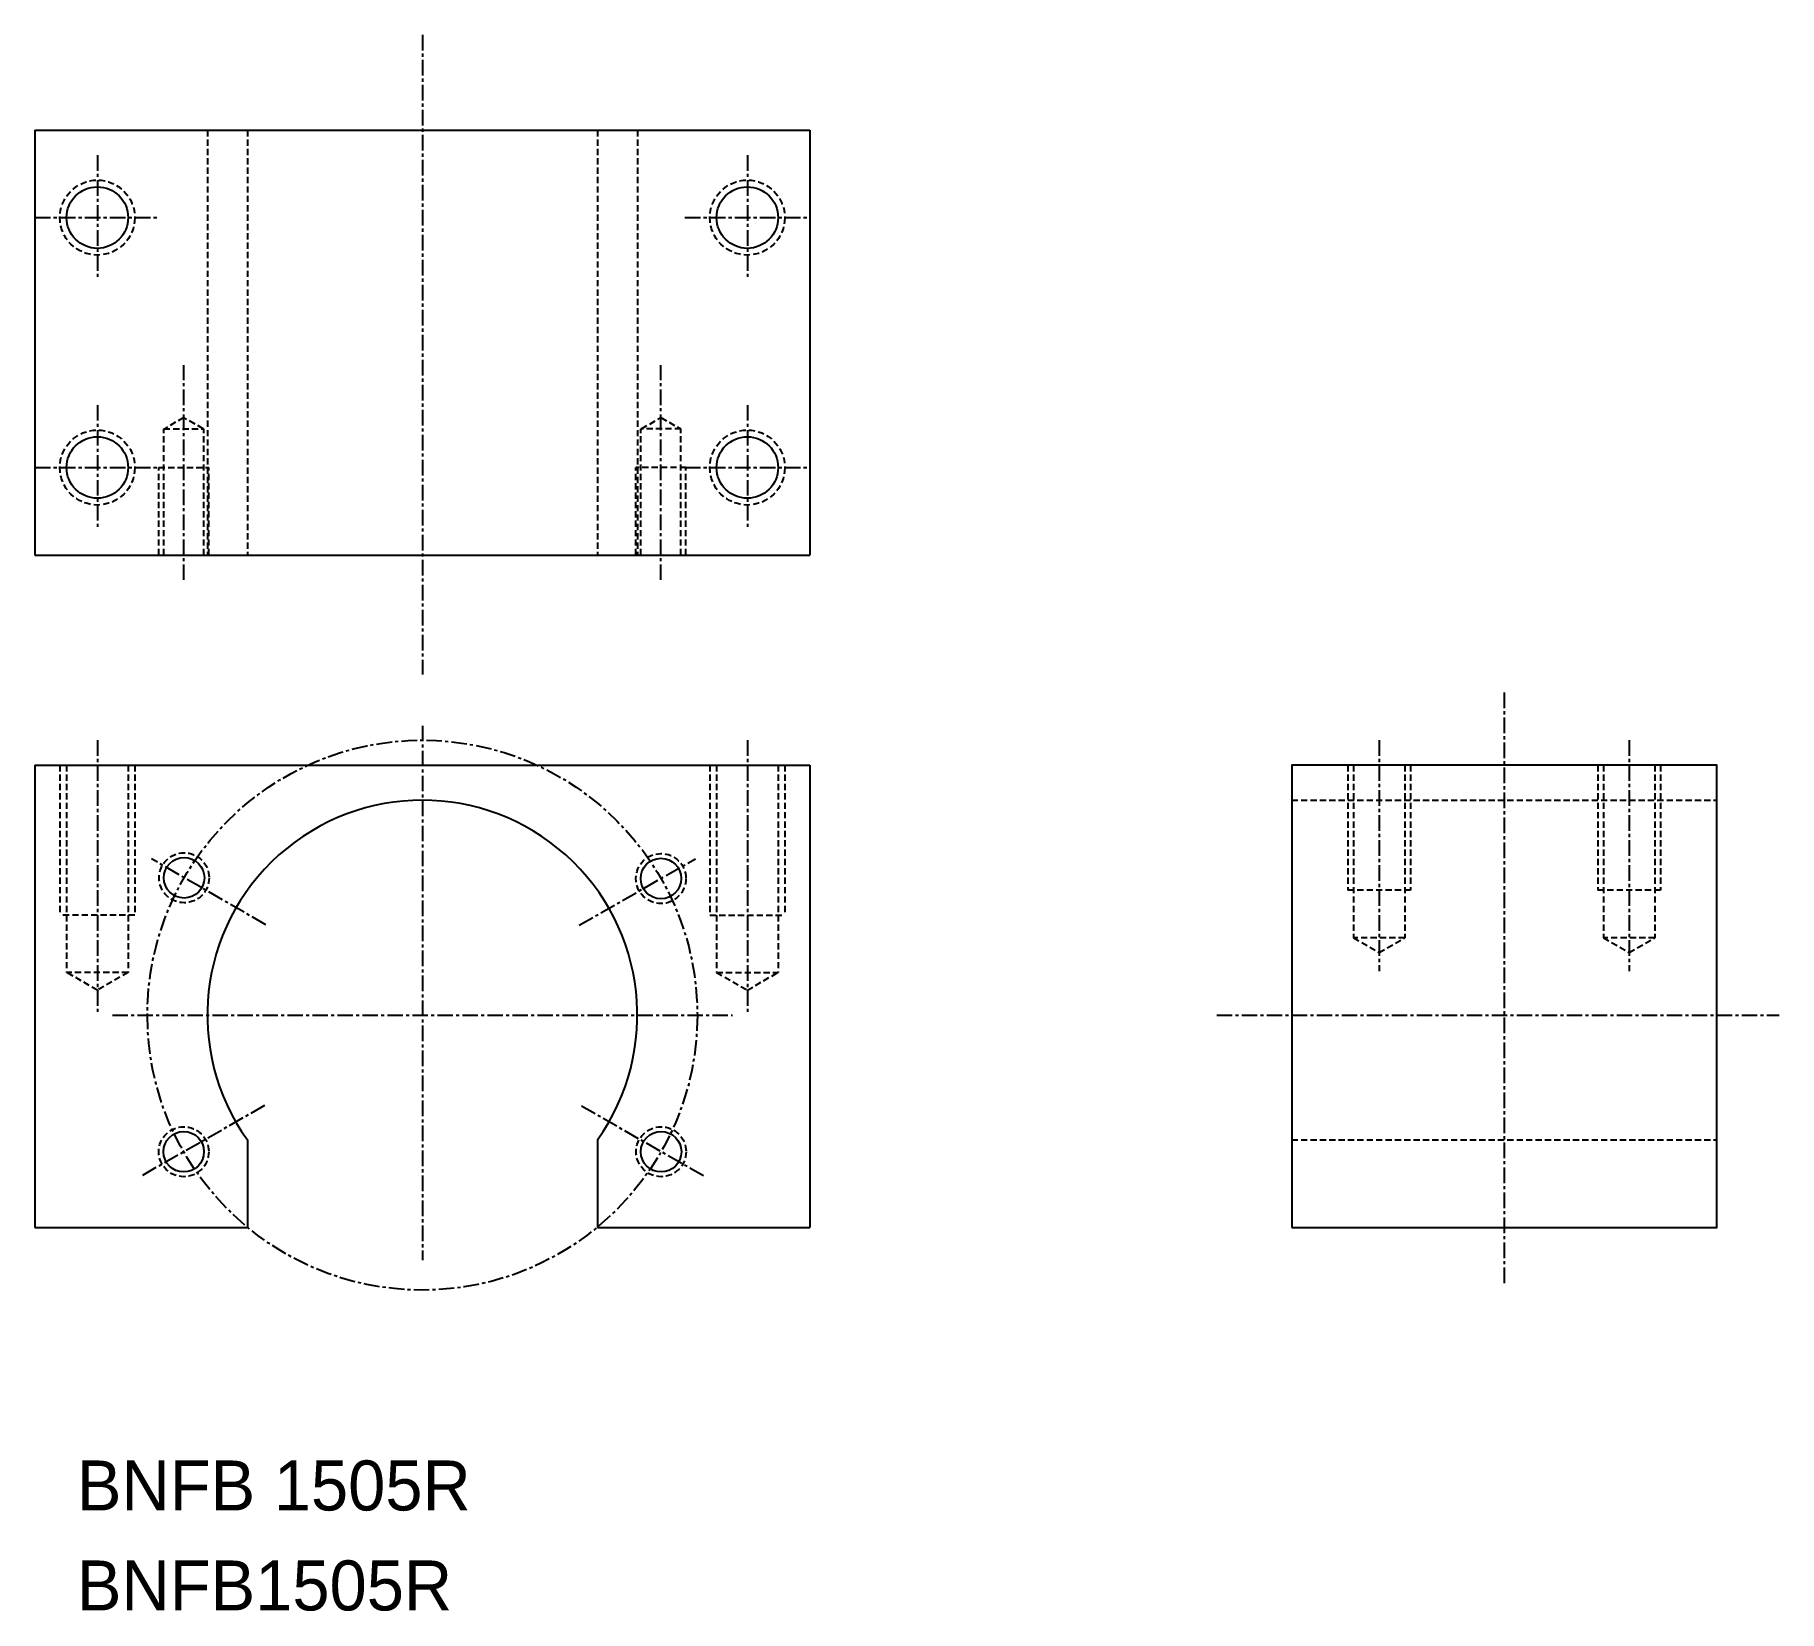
# Model space of a CAD drawing. Extents: x 2 to 142, y 10 to 136.
import ezdxf

# ---------------------------------------------------------------- set-up
doc = ezdxf.new("R2010")
doc.units = 0
doc.linetypes.add('CENTER', pattern=[2, 1.25, -0.25, 0.25, -0.25])
doc.linetypes.add('DASHED', pattern=[0.75, 0.5, -0.25])
doc.layers.get('0').update_dxf_attribs({"linetype": 'CONTINUOUS'})
doc.layers.add('CENTER', color=1, linetype='CENTER')

msp = doc.modelspace()

# ---------------------------------------------------------------- linework, layer by layer
at = {"color": 7, "linetype": 'CONTINUOUS'}
for p, q in [((2.39, 128.29), (64.39, 128.29)), ((2.39, 128.29), (2.39, 94.29)), ((64.39, 128.29), (64.39, 94.29)), ((2.39, 94.29), (64.39, 94.29)), ((2.39, 77.47), (64.39, 77.47)), ((2.39, 77.47), (2.39, 40.47)), ((17.89, 77.47), (17.89, 77.47)), ((33.39, 77.47), (33.39, 77.47)), ((64.39, 77.47), (64.39, 40.47)), ((19.39, 47.48), (19.39, 40.47)), ((47.39, 47.48), (47.39, 40.47)), ((2.39, 40.47), (19.39, 40.47)), ((47.39, 40.47), (64.39, 40.47))]:
    msp.add_line(p, q, dxfattribs=at)
at = {"color": 3, "linetype": 'DASHED'}
for p, q in [((16.19, 128.29), (16.19, 94.29)), ((19.39, 128.29), (19.39, 94.29)), ((47.39, 128.29), (47.39, 94.29)), ((50.59, 128.29), (50.59, 94.29)), ((14.3, 105.29), (12.75, 104.39)), ((15.85, 104.39), (14.3, 105.29)), ((50.93, 104.39), (52.48, 105.29)), ((52.48, 105.29), (54.03, 104.39)), ((12.7, 94.29), (12.7, 104.39)), ((12.7, 104.39), (15.9, 104.39)), ((15.9, 94.29), (15.9, 104.39)), ((54.08, 104.39), (50.88, 104.39)), ((50.88, 94.29), (50.88, 104.39)), ((54.08, 94.29), (54.08, 104.39)), ((12.3, 94.29), (12.3, 101.29)), ((12.3, 101.29), (16.3, 101.29)), ((16.3, 94.29), (16.3, 101.29)), ((16.3, 94.29), (16.3, 101.29)), ((54.48, 101.29), (50.48, 101.29)), ((50.48, 94.29), (50.48, 101.29)), ((50.48, 94.29), (50.48, 101.29)), ((54.48, 94.29), (54.48, 101.29)), ((4.39, 77.47), (4.39, 65.47)), ((4.93, 77.47), (4.93, 60.89)), ((9.85, 77.47), (9.85, 60.89)), ((10.39, 77.47), (10.39, 65.47)), ((56.39, 77.47), (56.39, 65.47)), ((56.93, 77.47), (56.93, 60.89)), ((61.85, 77.47), (61.85, 60.89)), ((62.39, 77.47), (62.39, 65.47)), ((107.44, 77.47), (107.44, 67.47)), ((107.89, 77.47), (107.89, 63.66)), ((111.99, 77.47), (111.99, 63.66)), ((112.44, 77.47), (112.44, 67.47)), ((127.44, 77.47), (127.44, 67.47)), ((127.89, 77.47), (127.89, 63.66)), ((131.99, 77.47), (131.99, 63.66)), ((132.44, 77.47), (132.44, 67.47)), ((102.94, 74.67), (136.94, 74.67)), ((112.44, 67.47), (107.44, 67.47)), ((132.44, 67.47), (127.44, 67.47)), ((10.39, 65.47), (4.39, 65.47)), ((56.39, 65.47), (62.39, 65.47)), ((111.99, 63.66), (107.89, 63.66)), ((107.89, 63.66), (109.94, 62.47)), ((109.94, 62.47), (111.99, 63.66)), ((131.99, 63.66), (127.89, 63.66)), ((127.89, 63.66), (129.94, 62.47)), ((129.94, 62.47), (131.99, 63.66)), ((9.85, 60.89), (4.93, 60.89)), ((7.39, 59.47), (4.93, 60.89)), ((9.85, 60.89), (7.39, 59.47)), ((56.93, 60.89), (61.85, 60.89)), ((56.93, 60.89), (59.39, 59.47)), ((59.39, 59.47), (61.85, 60.89)), ((102.94, 47.48), (136.94, 47.48))]:
    msp.add_line(p, q, dxfattribs=at)
at = {"color": 7, "linetype": 'CONTINUOUS'}
msp.add_lwpolyline([(102.94, 40.47), (136.94, 40.47), (136.94, 77.47), (102.94, 77.47)], close=True, dxfattribs=at)
at = {"color": 3, "linetype": 'DASHED'}
for centre, radius in [((7.39, 121.29), 3), ((59.39, 121.29), 3), ((7.39, 101.29), 3), ((59.39, 101.29), 3), ((14.33, 68.46), 2), ((52.48, 68.4), 2), ((14.3, 46.54), 2), ((52.49, 46.54), 2)]:
    msp.add_circle(centre, radius, dxfattribs=at)
at = {"color": 7, "linetype": 'CONTINUOUS'}
for centre, radius in [((7.39, 121.29), 2.46), ((59.39, 121.29), 2.46), ((7.39, 101.29), 2.46), ((59.39, 101.29), 2.46), ((14.33, 68.46), 1.62), ((52.48, 68.4), 1.62), ((14.3, 46.54), 1.62), ((52.49, 46.54), 1.62)]:
    msp.add_circle(centre, radius, dxfattribs=at)
msp.add_arc((33.39, 57.47), 17.2, 324.484, 215.516, dxfattribs=at)
at = {"layer": 'CENTER', "color": 1, "linetype": 'CENTER'}
for p, q in [((33.39, 135.91), (33.39, 84.74)), ((7.39, 126.29), (7.39, 116.29)), ((59.39, 126.29), (59.39, 116.29)), ((2.39, 121.29), (12.39, 121.29)), ((54.39, 121.29), (64.39, 121.29)), ((14.3, 92.29), (14.3, 109.47)), ((52.48, 92.29), (52.48, 109.47)), ((7.39, 106.29), (7.39, 96.29)), ((59.39, 106.29), (59.39, 96.29)), ((2.39, 101.29), (12.39, 101.29)), ((54.39, 101.29), (64.39, 101.29)), ((119.94, 83.28), (119.94, 35.87)), ((33.39, 80.63), (33.39, 37.87)), ((7.39, 79.47), (7.39, 57.47)), ((59.39, 79.47), (59.39, 57.47)), ((109.94, 79.47), (109.94, 61)), ((129.94, 79.47), (129.94, 61)), ((20.86, 64.7), (11.73, 69.97)), ((45.94, 64.66), (55.24, 69.98)), ((8.59, 57.47), (58.19, 57.47)), ((96.94, 57.47), (141.94, 57.47)), ((11.02, 44.67), (20.84, 50.29)), ((55.88, 44.6), (45.95, 50.29))]:
    msp.add_line(p, q, dxfattribs=at)
msp.add_circle((33.39, 57.47), 22, dxfattribs=at)

# ---------------------------------------------------------------- texts
at = {"color": 7, "linetype": 'CONTINUOUS'}
for s, p in [('BNFB 1505R', (5.75, 17.83)), ('BNFB1505R', (5.75, 9.83))]:
    msp.add_text(s, height=4, dxfattribs=at).set_placement(p)

doc.saveas('drawing.dxf')
